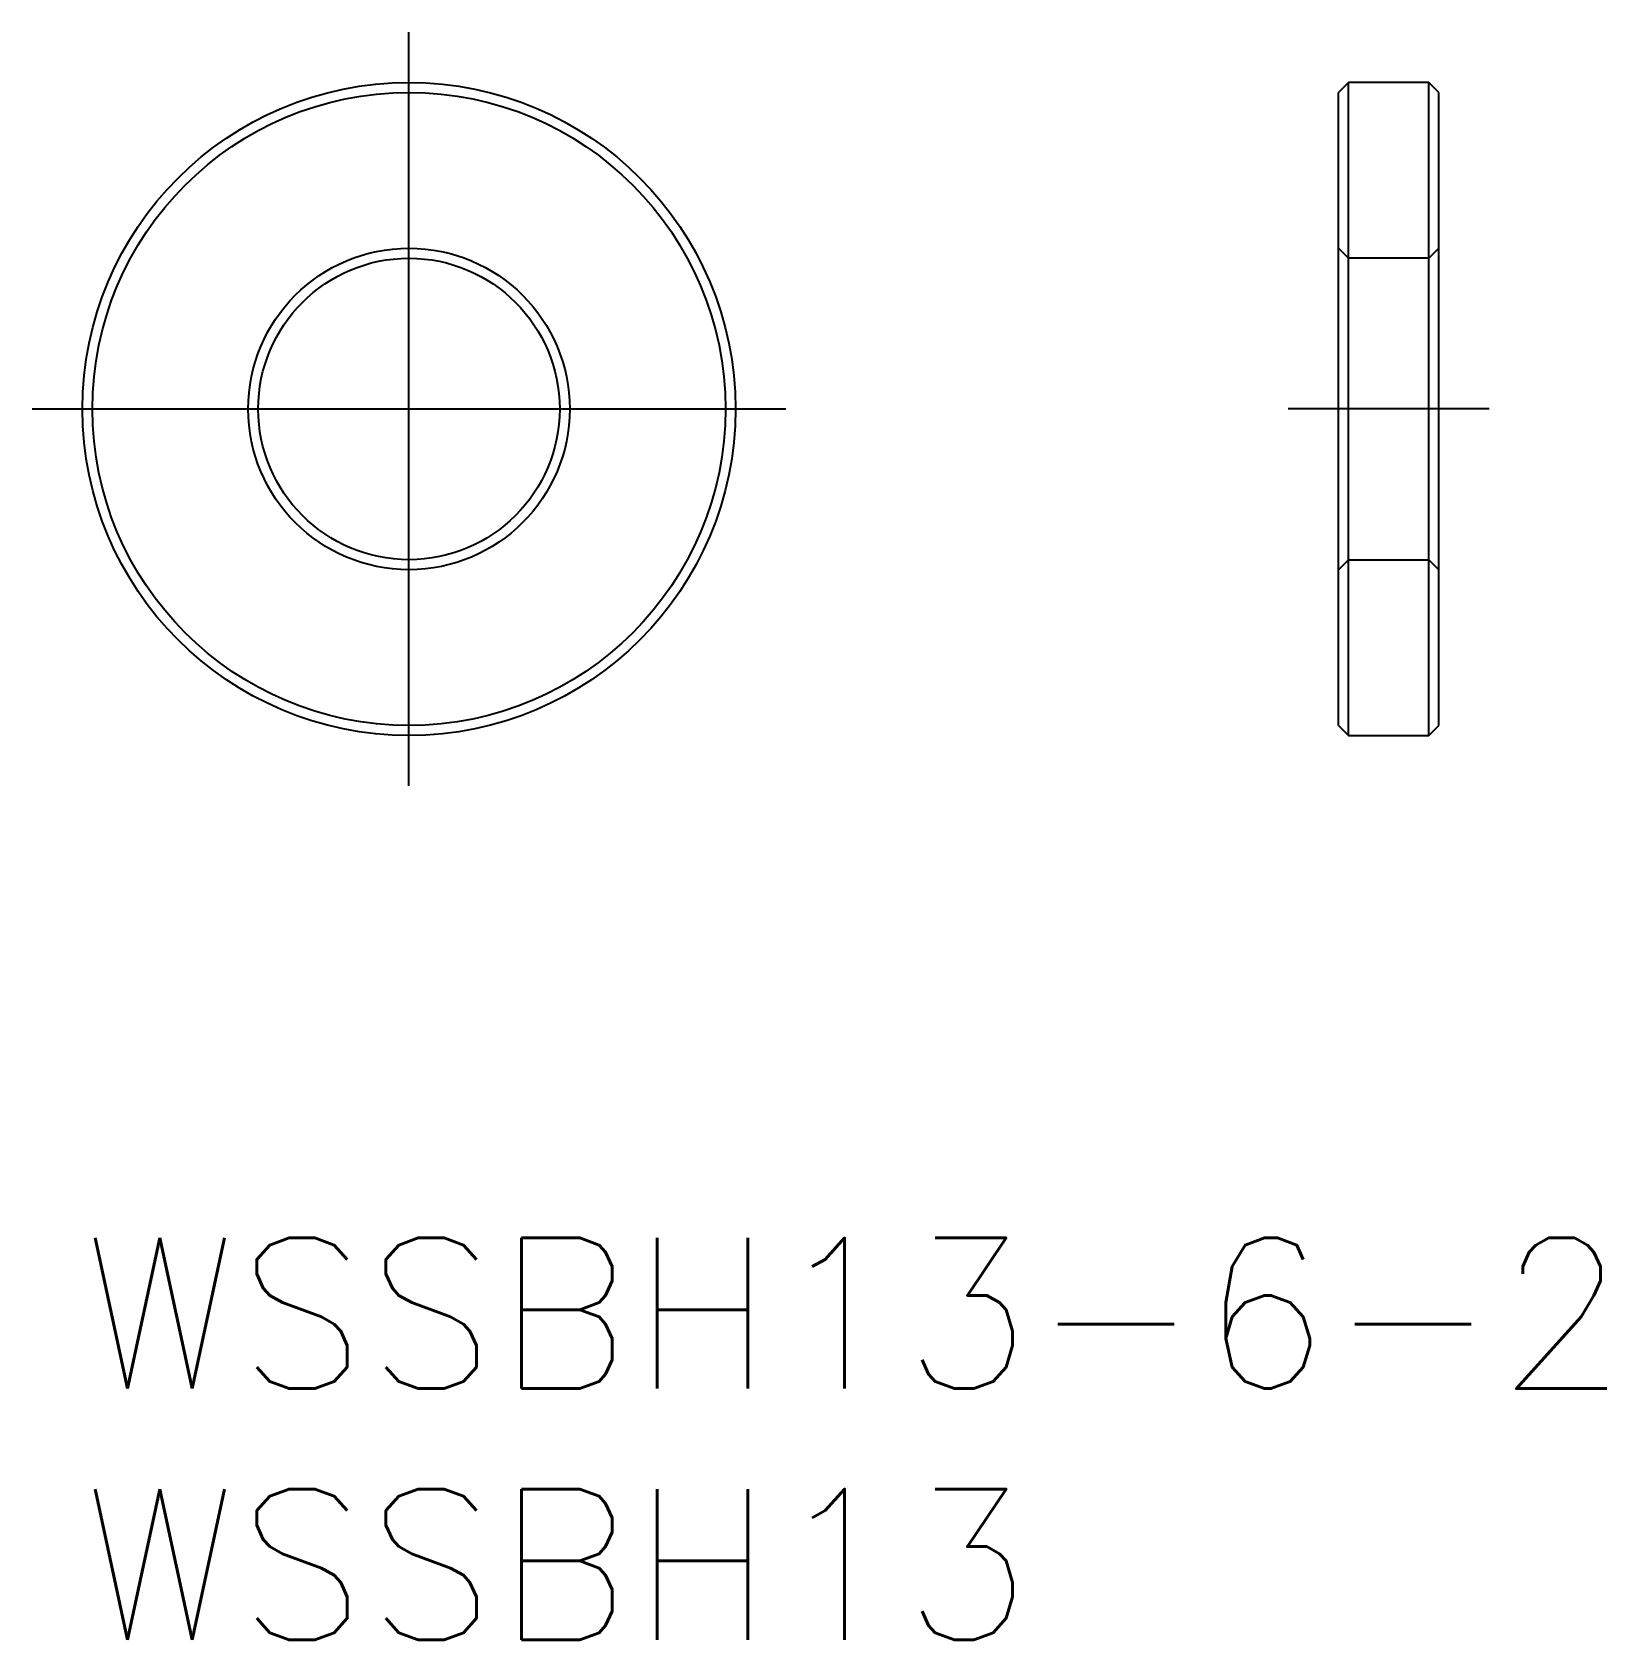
# Model space of a CAD drawing. Extents: x -1 to 30.3, y -8 to 24.
import ezdxf

# ---------------------------------------------------------------- set-up
doc = ezdxf.new("R2010")
doc.units = 0
doc.header["$LTSCALE"] = 0.5
doc.linetypes.add('CENTER', pattern=[50.8, 31.75, -6.35, 6.35, -6.35])
doc.linetypes.add('DASHED', pattern=[19.05, 12.7, -6.35])
for name, color, linetype in [('MSM_CENTER', 1, 'CENTER'), ('MSM_CONTINUOUS', 7, 'CONTINUOUS'), ('MSM_DASHED', 4, 'DASHED'), ('MSM_PART_NUMBER', 7, 'CONTINUOUS')]:
    doc.layers.add(name, color=color, linetype=linetype)
doc.styles.get("Standard").update_dxf_attribs({"font": 'txt.shx', "height": 1, "bigfont": 'bigfont.shx'})

# ---------------------------------------------------------------- blocks, each defined once
blk = doc.blocks.new('*U12')
at = {"layer": 'MSM_PART_NUMBER'}
blk.add_text('WSSBH13-6-2', height=3, dxfattribs=at).set_placement((0, -3))
blk = doc.blocks.new('*U13')
at = {"layer": 'MSM_PART_NUMBER'}
blk.add_text('WSSBH13', height=3, dxfattribs=at).set_placement((0, -8))

msp = doc.modelspace()

# ---------------------------------------------------------------- linework, layer by layer
at = {"layer": 'MSM_CENTER'}
for p, q in [((6.5, 9), (6.5, 24)), ((-1, 16.5), (14, 16.5)), ((28, 16.5), (24, 16.5))]:
    msp.add_line(p, q, dxfattribs=at)
at = {"layer": 'MSM_CONTINUOUS'}
for p, q in [((25.2, 23), (25, 22.8)), ((25, 10.2), (25, 22.8)), ((25.2, 10), (25.2, 23)), ((26.8, 23), (25.2, 23)), ((27, 22.8), (26.8, 23)), ((26.8, 10), (26.8, 23)), ((27, 10.2), (27, 22.8)), ((25, 10.2), (25.2, 10)), ((25.2, 10), (26.8, 10)), ((26.8, 10), (27, 10.2))]:
    msp.add_line(p, q, dxfattribs=at)
for radius in [6.5, 6.3, 3.2, 3]:
    msp.add_circle((6.5, 16.5), radius, dxfattribs=at)
at = {"layer": 'MSM_DASHED'}
for p, q in [((25.2, 19.5), (25, 19.7)), ((27, 19.7), (26.8, 19.5)), ((26.8, 19.5), (25.2, 19.5)), ((25, 13.3), (25.2, 13.5)), ((25.2, 13.5), (26.8, 13.5)), ((26.8, 13.5), (27, 13.3))]:
    msp.add_line(p, q, dxfattribs=at)

# ---------------------------------------------------------------- block references
at = {"layer": 'MSM_CONTINUOUS'}
for name in ['*U12', '*U13']:
    msp.add_blockref(name, (0, 0), dxfattribs=at)

doc.saveas('drawing.dxf')
